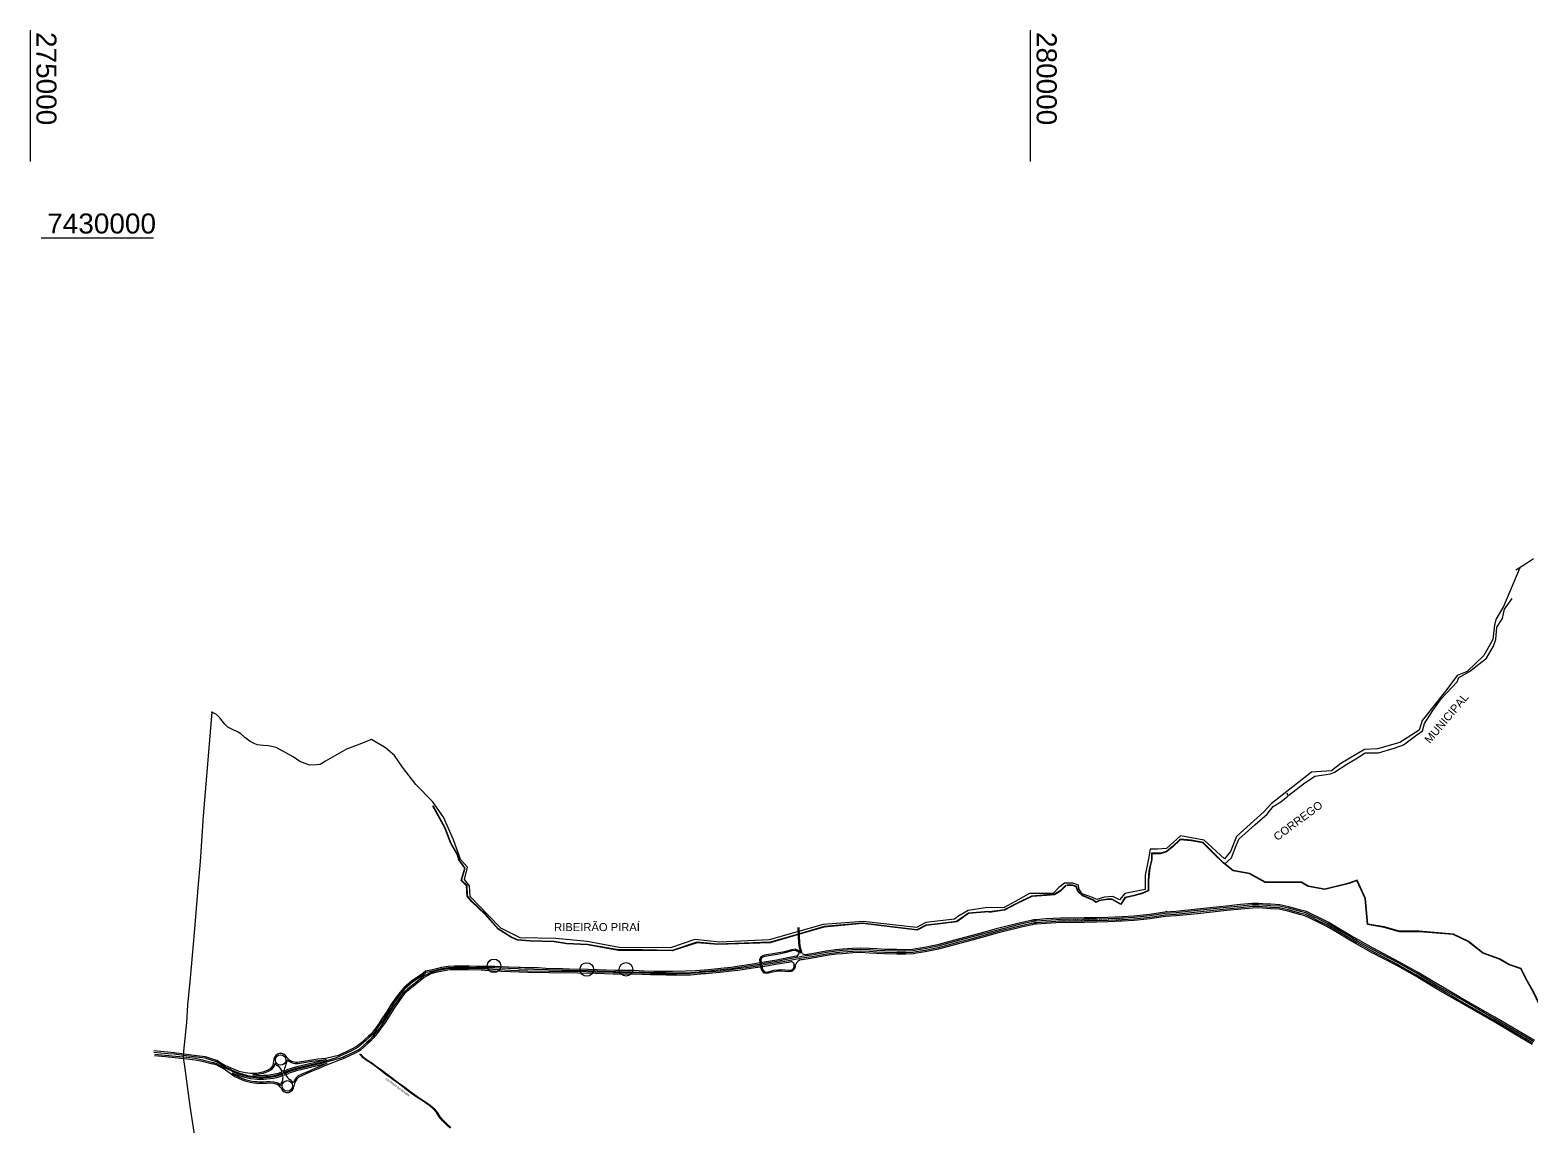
# Model space of a CAD drawing. Header units: millimetres. Extents: x 583 to 26013, y 350 to 21391.
# Drawn here: x 583 to 8091, y 15904 to 21391 of the extents above; entities that cross this region are included whole.
import ezdxf

# ---------------------------------------------------------------- set-up
doc = ezdxf.new("R2010")
doc.units = ezdxf.units.MM
for name, color, linetype in [('divisa municipio', 40, 'Continuous'), ('don gabriel', 150, 'Continuous'), ('LINE', 7, 'Continuous'), ('RIOS', 140, 'Continuous')]:
    doc.layers.add(name, color=color, linetype=linetype)
doc.styles.add('EU', font='arial.ttf', dxfattribs={"height": 10})

msp = doc.modelspace()

# ---------------------------------------------------------------- linework, layer by layer
at = {"lineweight": 25}
for p, q in [((583.4585, 21390.71477), (583.4585, 20732.94801)), ((5583.4585, 21390.71477), (5583.4585, 20732.94801)), ((1199.96757, 20349.85691), (638.46181, 20349.85691))]:
    msp.add_line(p, q, dxfattribs=at)
at = {"color": 0, "linetype": 'Continuous'}
for points in [[(1802.95146, 16242.8637), (1797.54836, 16212.51246), (1791.05384, 16203.68357), (1784.47867, 16194.74505), (1771.53573, 16188.41445), (1746.74324, 16179.0351), (1729.7814, 16175.32617), (1716.97115, 16172.52503), (1685.32764, 16171.93334), (1658.68624, 16175.19993), (1629.39017, 16181.49568)], [(1806.6097, 16223.47359), (1804.15401, 16209.67907), (1796.69258, 16199.53572), (1789.09868, 16189.21231), (1774.31802, 16181.98285), (1748.74002, 16172.30633), (1731.27672, 16168.48774), (1717.79214, 16165.53916), (1696.38272, 16165.13883)], [(1920.29659, 16229.09002), (1950.28723, 16234.20085), (1991.41351, 16240.37334), (2022.55081, 16244.38112), (2061.14457, 16247.97022), (2084.07813, 16253.55852), (2110.27907, 16259.943), (2126.61325, 16263.75034), (2126.61325, 16263.75034)], [(1921.47253, 16222.1895), (1951.3948, 16227.28868), (1992.37991, 16233.43998), (2023.32195, 16237.42263), (2062.30346, 16241.04779), (2062.91372, 16241.11666), (2062.91372, 16241.11666)], [(2068.40818, 16222.00185), (2062.12085, 16219.50674), (2012.03597, 16198.32408), (1978.77752, 16184.1296), (1939.28021, 16166.57149), (1923.54758, 16159.28655)], [(2134.33292, 16240.81368), (2064.84047, 16213.05664), (2014.77321, 16191.88144), (1981.57329, 16177.71194), (1942.17277, 16160.19686), (1926.48888, 16152.93449)], [(1559.95136, 16190.80976), (1607.86921, 16156.61444), (1625.01407, 16148.14796), (1643.46659, 16140.3772), (1657.00709, 16134.675), (1670.11761, 16131.70672), (1683.60904, 16128.6522), (1702.61976, 16124.34809), (1716.56547, 16123.86042), (1730.66956, 16123.36722), (1748.5475, 16122.74205), (1767.48894, 16123.98992), (1781.20398, 16124.89346), (1800.42671, 16122.68162), (1819.12494, 16118.48725), (1823.76765, 16114.45284), (1830.02115, 16107.31905), (1835.33968, 16101.25184), (1838.12751, 16098.07159), (1839.26978, 16096.76852)], [(1593.77897, 16175.57312), (1610.47129, 16163.13647), (1627.9248, 16154.51757), (1646.18337, 16146.82849), (1659.15491, 16141.36589), (1671.66332, 16138.53393), (1685.15475, 16135.47941), (1703.52286, 16131.32078), (1716.8101, 16130.85615), (1730.91419, 16130.36295), (1748.43946, 16129.75011), (1767.02878, 16130.97478), (1781.37537, 16131.91993), (1801.59616, 16129.59324), (1822.38204, 16124.93057), (1828.71805, 16119.42472), (1835.285, 16111.93336), (1835.285, 16111.93336)], [(1847.51398, 16159.93845), (1844.80527, 16169.96683), (1840.67747, 16186.49801)], [(1847.46895, 16188.19382), (1847.46895, 16188.19382), (1851.58054, 16171.72756), (1854.27181, 16161.76377), (1854.27181, 16161.76377)], [(1854.38509, 16189.3904), (1854.38509, 16189.3904), (1858.35582, 16173.48829), (1860.72268, 16164.72551), (1860.72268, 16164.72551)]]:
    msp.add_lwpolyline(points, dxfattribs=at)
at = {"linetype": 'Continuous'}
for centre in [(2902.4838, 16710.2567, 719.15571), (3366.51182, 16692.13373), (3562.89738, 16692.2635, 718.44748)]:
    msp.add_circle(centre, 33.87734, dxfattribs=at)
at = {"color": 0, "linetype": 'Continuous'}
for centre in [(1835.94075, 16239.04749), (1869.45427, 16109.66358)]:
    msp.add_circle(centre, 26.20928, dxfattribs=at)
for centre, radius, start, end in [((1835.94075, 16239.04749), 33.20928, 23.033190324, 173.401337795), ((1835.94075, 16239.04749), 33.20928, 207.96694716, 237.383950203), ((1987.1356, 16167.44313), 134.55251, 156.780983826, 170.612365427), ((1835.94075, 16239.04749), 33.20928, 326.026949853, 1.055035325), ((1915.12023, 16291.47571), 62.60007, 219.046075616, 274.743162084), ((1914.56435, 16288.54024), 66.72593, 227.102097471, 275.50747857), ((1808.5862, 16179.65387), 32.81298, 12.039158342, 73.253755712), ((1797.16484, 16151.83604), 50.99691, 337.006967913, 9.14192713), ((1925.3443, 16200.63006), 73.92625, 209.057079489, 235.239071118), ((1965.27541, 16103.23926), 69.87497, 126.668092713, 161.819451824), ((1966.26619, 16102.93863), 63.88912, 128.506184128, 174.659179816), ((1869.05008, 16108.96101), 33.89565, 137.373577522, 174.969197021), ((1869.45427, 16109.66358), 33.20928, 201.196769305, 358.657335026), ((1868.16619, 16108.30285), 34.98634, 28.58244949, 64.560244473)]:
    msp.add_arc(centre, radius, start, end, dxfattribs=at)
at = {"linetype": 'Continuous'}
msp.add_point((6263.63962, 16981.4573, 727.15156), dxfattribs=at)
at = {"color": 0, "linetype": 'Continuous'}
msp.add_point((2233.81951, 16266.32366), dxfattribs=at)
at = {"layer": 'divisa municipio', "color": 0, "linetype": 'Continuous'}
for p, q in [((8048.51551, 18711.96941), (8011.03451, 18689.78641)), ((8098.49051, 18745.24341), (8048.51551, 18711.96941)), ((1492.83351, 17978.82141), (1449.19451, 17460.41241)), ((1515.08551, 17967.70441), (1492.83351, 17978.82141)), ((1532.39251, 17950.41041), (1515.08551, 17967.70441)), ((1543.51851, 17935.58641), (1532.39251, 17950.41041)), ((1557.11651, 17919.52841), (1543.51851, 17935.58641)), ((1571.95151, 17904.70441), (1557.11651, 17919.52841)), ((1595.43951, 17892.35141), (1571.95151, 17904.70441)), ((1620.16351, 17879.99941), (1595.43951, 17892.35141)), ((1637.47051, 17870.11641), (1620.16351, 17879.99941)), ((1657.24951, 17851.58741), (1637.47051, 17870.11641)), ((1683.21051, 17831.82341), (1657.24951, 17851.58741)), ((1702.98951, 17821.94141), (1683.21051, 17831.82341)), ((1719.06051, 17815.76441), (1702.98951, 17821.94141)), ((1748.72951, 17812.05841), (1719.06051, 17815.76441)), ((1774.69051, 17810.82341), (1748.72951, 17812.05841)), ((1813.94451, 17801.53041), (1774.69051, 17810.82341)), ((1899.13651, 17756.19441), (1813.94451, 17801.53041)), ((2218.33851, 17814.24141), (2165.50051, 17793.13241)), ((2289.66951, 17841.94541), (2218.33851, 17814.24141)), ((2361.00051, 17799.72941), (2289.66951, 17841.94541)), ((2405.91351, 17761.47041), (2361.00051, 17799.72941)), ((1931.48751, 17732.11441), (1899.13651, 17756.19441)), ((1980.96351, 17713.10241), (1931.48751, 17732.11441)), ((2059.82451, 17733.76641), (2033.40551, 17716.61541)), ((2165.50051, 17793.13241), (2059.82451, 17733.76641)), ((2445.54151, 17703.42241), (2405.91351, 17761.47041)), ((2014.91151, 17715.29641), (1980.96351, 17713.10241)), ((2033.40551, 17716.61541), (2014.91151, 17715.29641)), ((2511.58951, 17617.15141), (2445.54151, 17703.42241)), ((1449.19451, 17460.41241), (1433.08851, 17232.78941)), ((1433.08851, 17232.78941), (1421.58451, 17098.28441)), ((1421.58451, 17098.28441), (1403.94651, 16875.06141)), ((1403.94651, 16875.06141), (1383.07551, 16649.31141)), ((1383.07551, 16649.31141), (1371.36751, 16513.59641)), ((1371.36751, 16513.59641), (1365.76851, 16427.12141)), ((1365.76851, 16427.12141), (1350.49651, 16283.77641)), ((1350.49651, 16283.77641), (1348.46051, 16249.69541)), ((1348.46051, 16249.69541), (1355.58751, 16209.00141)), ((1355.58751, 16209.00141), (1382.05751, 16008.68441)), ((1382.05751, 16008.68441), (1419.72651, 15760.55241))]:
    msp.add_line(p, q, dxfattribs=at)
at = {"layer": 'divisa municipio', "color": 0, "linetype": 'Continuous', "flags": 128}
msp.add_lwpolyline([(8029.77501, 18700.87791), (7948.95894, 18508.24855), (7913.06942, 18445.02837), (7904.56919, 18415.77716), (7895.05266, 18342.73085), (7850.66334, 18262.52619), (7767.55094, 18182.32152), (7716.55, 18162.50625), (7666.40059, 18092.22676), (7542.67652, 17936.53539), (7527.5651, 17888.41271), (7431.23032, 17827.07972), (7319.78412, 17795.94132), (7254.00994, 17792.69353), (7135.95255, 17722.86819), (7089.67376, 17685.12484), (6988.61682, 17679.46328), (6787.18409, 17519.62571), (6753.18361, 17482.82596), (6614.34811, 17357.32919), (6584.01499, 17281.36481), (6554.73666, 17244.56506), (6452.73477, 17338.92343), (6333.73286, 17359.68229), (6264.78737, 17297.40591), (6219.45353, 17293.63153), (6182.61949, 17293.63153), (6175.06378, 17244.56506), (6157.93012, 17164.06223), (6157.93012, 17092.3497), (6055.92867, 17071.59084), (6029.48346, 17040.45265), (5995.48298, 17056.49354), (5954.49332, 17053.51708), (5916.71519, 17041.25056), (5894.99258, 17052.57349), (5842.1026, 17069.55797), (5826.04709, 17095.9784), (5824.15805, 17113.90648), (5795.82424, 17124.28601), (5754.26805, 17124.28601), (5725.93424, 17102.58356), (5697.60043, 17072.38876), (5579.54303, 17072.38876), (5508.29463, 17032.63607), (5452.57153, 17002.44126), (5357.18127, 17000.55407), (5272.17984, 16986.40037), (5221.1789, 16956.20577), (5204.17887, 16943.93905), (5060.62079, 16926.95457), (5015.277, 16901.64858), (4747.4854, 16932.09677), (4548.27211, 16916.20836), (4278.58109, 16840.73838), (4029.4489, 16829.29929), (3906.46435, 16842.01006), (3785.60022, 16800.70012), (3528.61391, 16801.74048), (3368.52201, 16831.39901), (3211.61093, 16846.22806), (3033.49534, 16850.46505), (2936.79815, 16898.45588), (2874.78647, 16961.8855), (2783.98301, 17057.02982), (2779.55363, 17110.87121), (2754.45385, 17142.58592), (2770.6218, 17204.32932), (2734.44814, 17242.682), (2722.63648, 17279.55975), (2699.75095, 17340.03911), (2650.04179, 17453.28793), (2595.41198, 17531.46861), (2511.58951, 17617.15141)], dxfattribs=at)
at = {"layer": 'divisa municipio', "color": 0, "linetype": 'Continuous'}
msp.add_point((1492.83351, 17978.82141), dxfattribs=at)
at = {"layer": 'don gabriel', "color": 0, "linetype": 'Continuous'}
for points in [[(8099.88491, 16330.15941), (7901.36775, 16447.56098), (7723.30191, 16549.69401), (7621.3285, 16608.95137), (7514.77752, 16673.09893), (7422.97569, 16724.59655), (7290.2053, 16793.49813), (7219.78142, 16833.99523), (7180.49086, 16856.58918), (7124.44785, 16889.96131), (7073.03456, 16920.57657), (7033.22451, 16939.99371), (6987.15326, 16962.46473), (6961.28605, 16975.08132), (6933.52839, 16982.42217), (6904.62971, 16990.06477), (6874.45259, 16998.04546), (6829.02051, 17008.08337), (6784.98202, 17011.04525), (6766.68415, 17012.27591), (6723.91617, 17015.15234), (6694.09488, 17014.71417), (6635.50878, 17009.31795), (6563.97151, 17002.46271), (6417.94359, 16986.15886), (6311.86685, 16975.29749), (6256.41298, 16971.37634), (6180.88113, 16959.8191), (6101.94963, 16952.428), (6043.93024, 16948.19692), (5971.82867, 16945.13228), (5914.43991, 16943.61712), (5852.91318, 16942.9753), (5735.23546, 16942.09328), (5662.21216, 16937.702), (5613.475, 16934.07667), (5602.28007, 16933.24393), (5600.23071, 16932.77991), (5588.76665, 16930.18419), (5559.73102, 16923.60988), (5543.21376, 16919.87), (5523.32959, 16915.36778), (5414.37256, 16887.69939), (5337.7475, 16867.01508), (5270.2742, 16848.81102), (5224.85539, 16836.53594), (5169.88518, 16821.62165), (5121.82869, 16808.58316), (5087.63475, 16801.61042), (5055.94533, 16795.82535), (5033.52348, 16791.73212), (5012.22587, 16787.84413), (4997.53232, 16785.16174), (4960.66401, 16783.38386), (4916.38675, 16784.11367), (4855.6555, 16785.11469), (4816.34624, 16787.40554), (4780.2627, 16789.5084), (4734.20662, 16792.19244), (4695.20176, 16790.07232), (4645.14596, 16786.21152), (4612.46068, 16783.69051), (4564.77764, 16776.49103), (4491.95373, 16763.70505), (4440.91603, 16756.06802), (4427.40289, 16753.91763), (4415.01593, 16751.45801)], [(8095.66594, 16323.01166), (7897.19027, 16440.38869), (7719.15199, 16542.50591), (7617.10267, 16601.80739), (7510.60569, 16665.92243), (7419.03271, 16717.29168), (7286.22308, 16786.21362), (7215.64386, 16826.80005), (7176.29856, 16849.42548), (7120.20129, 16882.82992), (7069.08516, 16913.26823), (7029.58596, 16932.53376), (6983.51471, 16955.00477), (6958.3781, 16967.26502), (6931.40632, 16974.39803), (6902.50763, 16982.04063), (6872.4954, 16989.97772), (6827.84005, 16999.84402), (6784.42505, 17002.76396), (6766.12718, 17003.99462), (6723.69828, 17006.84824), (6694.53715, 17006.41977), (6636.28529, 17001.05434), (6564.82792, 16994.20675), (6418.8268, 16977.9059), (6312.58246, 16967.02737), (6257.33491, 16963.12081), (6181.8966, 16951.57788), (6102.63846, 16944.15619), (6044.40842, 16939.90975), (5972.11446, 16936.83693), (5914.59274, 16935.31826), (5852.98757, 16934.67562), (5735.51587, 16933.79514), (5662.76915, 16929.4205), (5614.0907, 16925.79954), (5603.51114, 16925.01258), (5602.06362, 16924.68482), (5590.59956, 16922.0891), (5561.56393, 16915.51479), (5545.04667, 16911.77491), (5525.2678, 16907.29653), (5416.47565, 16879.67001), (5339.91059, 16859.00191), (5272.4362, 16840.79755), (5227.02089, 16828.52342), (5172.05853, 16813.61124), (5123.74651, 16800.50342), (5089.20939, 16793.46071), (5057.43591, 16787.66029), (5035.01406, 16783.56706), (5013.71644, 16779.67907), (4998.48165, 16776.89788), (4960.79564, 16775.08057), (4916.24996, 16775.8148), (4855.34553, 16776.81867), (4815.86336, 16779.1196), (4779.77981, 16781.22246), (4734.19037, 16783.8793), (4695.74622, 16781.78966), (4645.78424, 16777.9361), (4613.40064, 16775.43836), (4566.11506, 16768.29889), (4493.28575, 16755.51196), (4442.1824, 16747.86511), (4428.86389, 16745.74569), (4416.63246, 16743.31695)], [(8092.10777, 16316.98344), (7893.6671, 16434.33977), (7715.65206, 16536.44366), (7613.53872, 16595.78234), (7507.08729, 16659.86996), (7415.7073, 16711.13095), (7282.86458, 16780.07006), (7212.15434, 16820.73183), (7172.76288, 16843.38381), (7116.61986, 16876.81549), (7065.75434, 16907.10457), (7026.5173, 16926.24223), (6980.44605, 16948.71324), (6955.92562, 16960.67295), (6929.61661, 16967.63068), (6900.71793, 16975.27328), (6870.84476, 16983.1736), (6826.84448, 16992.89516), (6783.95531, 16995.77974), (6765.65745, 16997.01039), (6723.51453, 16999.84478), (6694.91014, 16999.42449), (6636.94017, 16994.08503), (6565.55018, 16987.2439), (6419.57168, 16970.94557), (6313.18598, 16960.05257), (6258.11244, 16956.15831), (6182.75302, 16944.62745), (6103.21939, 16937.17997), (6044.81171, 16932.92057), (5972.35548, 16929.84085), (5914.72163, 16928.31923), (5853.05031, 16927.6759), (5735.75236, 16926.79672), (5663.23889, 16922.43611), (5614.60996, 16918.81883), (5604.5494, 16918.07047), (5603.60944, 16917.85764), (5592.14538, 16915.26192), (5563.10976, 16908.68761), (5546.59249, 16904.94773), (5526.90244, 16900.48946), (5418.24934, 16872.89825), (5341.73488, 16852.2438), (5274.25958, 16834.0392), (5228.84722, 16821.76586), (5173.89148, 16806.85548), (5125.36394, 16793.68919), (5090.53741, 16786.58746), (5058.69302, 16780.7741), (5036.27117, 16776.68087), (5014.97355, 16772.79288), (4999.28229, 16769.92835), (4960.90666, 16768.07779), (4916.1346, 16768.81575), (4855.08411, 16769.82203), (4815.4561, 16772.13145), (4779.37256, 16774.23432), (4734.17666, 16776.86823), (4696.20539, 16774.80428), (4646.32255, 16770.95683), (4614.19337, 16768.47871), (4567.243, 16761.38986), (4494.40914, 16748.60213), (4443.25043, 16740.94699), (4438.28676, 16740.22345)], [(8103.44308, 16336.18763), (7904.89092, 16453.6099), (7726.80183, 16555.75626), (7624.89246, 16614.97641), (7518.29592, 16679.15139), (7426.3011, 16730.75728), (7293.56379, 16799.64169), (7223.27094, 16840.06344), (7184.02654, 16862.63085), (7128.02928, 16895.97574), (7076.36538, 16926.74023), (7036.29317, 16946.28524), (6990.22192, 16968.75625), (6963.73853, 16981.67339), (6935.3181, 16989.18951), (6906.41941, 16996.83211), (6876.10323, 17004.84959), (6830.01608, 17015.03223), (6785.45176, 17018.02948), (6767.15389, 17019.26013), (6724.09992, 17022.15579), (6693.72189, 17021.70944), (6634.85389, 17016.28726), (6563.24924, 17009.42556), (6417.19871, 16993.11919), (6311.26332, 16982.27229), (6255.63545, 16978.33884), (6180.02471, 16966.76953), (6101.3687, 16959.40422), (6043.52695, 16955.1861), (5971.58765, 16952.12835), (5914.31102, 16950.61616), (5852.85044, 16949.97503), (5734.99897, 16949.0917), (5661.74241, 16944.6864), (5612.95574, 16941.05739), (5601.24182, 16940.18604), (5598.68488, 16939.60709), (5587.22082, 16937.01137), (5558.1852, 16930.43706), (5541.66793, 16926.69718), (5521.69496, 16922.17485), (5412.59887, 16894.47115), (5335.9232, 16873.77319), (5268.45082, 16855.56937), (5223.02907, 16843.2935), (5168.05223, 16828.37741), (5120.21125, 16815.39739), (5086.30673, 16808.48367), (5054.68822, 16802.71154), (5032.26637, 16798.61832), (5010.96875, 16794.73032), (4996.73168, 16792.13127), (4960.55299, 16790.38664), (4916.50212, 16791.11272), (4855.91692, 16792.11133), (4816.75349, 16794.39368), (4780.66995, 16796.49654), (4734.22033, 16799.20352), (4694.74259, 16797.05769), (4644.60765, 16793.19079), (4611.66794, 16790.65016), (4563.6497, 16783.40007), (4490.83035, 16770.61489), (4467.5644, 16767.13349)], [(4413.55304, 16758.2883), (4371.22669, 16749.58626), (4315.86827, 16739.34826), (4252.34779, 16728.06944), (4237.78325, 16725.50662)], [(4414.96271, 16751.43171), (4372.56815, 16742.71565), (4317.11668, 16732.46044), (4253.56624, 16721.1763), (4238.95725, 16718.60566)], [(4416.63418, 16743.30176), (4374.22767, 16734.58323), (4318.92779, 16725.50146), (4254.71982, 16714.49458), (4240.07685, 16712.02446)], [(4413.82971, 16758.35913), (4413.65259, 16758.32396)], [(3762.84487, 16671.48102), (3722.73435, 16671.38337), (3685.11672, 16672.32928), (3641.97779, 16673.41402), (3563.63087, 16675.0634), (3498.14764, 16676.14205), (3409.6851, 16678.48995), (3322.01551, 16681.22361), (3180.71621, 16682.31164), (3071.77034, 16683.27268), (2984.75373, 16686.57987), (2895.32974, 16691.22354), (2839.21975, 16694.91171), (2775.96457, 16697.0646), (2712.90859, 16696.86708), (2682.47453, 16696.77174), (2670.4253, 16695.58825), (2618.06641, 16685.84153), (2585.12941, 16675.91585), (2550.08396, 16658.0884), (2512.09755, 16627.59132), (2470.00925, 16593.80105), (2449.56834, 16575.74689), (2428.52149, 16546.14306), (2397.66842, 16502.74609), (2352.09358, 16431.22143), (2330.16811, 16398.83729), (2312.72154, 16376.27317), (2297.39836, 16356.45528), (2281.0075, 16339.21094), (2267.67036, 16327.00095), (2251.00427, 16311.74335), (2228.88354, 16292.27501), (2205.46358, 16279.78223), (2155.68569, 16256.17048), (2146.23994, 16251.35494)], [(3762.90622, 16664.48128), (3722.63648, 16664.38362), (3684.94076, 16665.33149), (3641.81614, 16666.41588), (3563.49956, 16668.06461), (3497.99713, 16669.14358), (3409.48315, 16671.49284), (3321.87946, 16674.22445), (3180.65838, 16675.31188), (3071.6065, 16676.27385), (2984.43928, 16679.58677), (2894.91865, 16684.23546), (2838.87105, 16687.91953), (2775.85644, 16690.06423), (2712.93052, 16689.86711), (2682.82842, 16689.77282), (2671.40979, 16688.65126), (2619.72169, 16679.02941), (2587.74685, 16669.39368), (2553.90235, 16652.17715), (2516.47987, 16622.13281), (2474.51988, 16588.44556), (2454.80642, 16571.03391), (2434.22661, 16542.08701), (2403.47642, 16498.83475), (2357.94465, 16427.37766), (2335.84082, 16394.7301), (2318.25927, 16371.9914), (2302.71786, 16351.89127), (2285.91366, 16334.21206), (2272.39712, 16321.83784), (2255.68044, 16306.53392), (2232.89676, 16286.48213), (2208.61261, 16273.52837), (2158.77599, 16249.88876), (2149.41928, 16245.11861)], [(4231.87394, 16724.46681), (4204.62822, 16719.67258), (4162.43252, 16713.18088), (4118.35374, 16706.45325), (4089.00156, 16702.65996), (4036.56471, 16696.73964), (3990.17557, 16691.88252), (3954.44291, 16689.19926), (3912.02474, 16686.01396), (3860.609, 16683.62184), (3794.74262, 16681.78638), (3751.60508, 16681.68679), (3700.88078, 16682.25177), (3652.46842, 16683.63336), (3600.3743, 16686.15477), (3509.74653, 16687.681), (3463.31948, 16688.7847), (3373.63969, 16691.36179), (3279.76555, 16693.81929), (3244.3159, 16694.76642), (3162.38757, 16697.53915), (3122.7422, 16699.65784), (3056.25067, 16700.65817), (3025.10063, 16701.49389), (3035.20318, 16701.22285), (2974.80997, 16703.10332), (2906.83934, 16706.87172), (2852.48595, 16706.72149), (2813.91837, 16707.57868), (2779.38768, 16708.34806), (2757.75768, 16708.83064), (2738.35495, 16709.26352), (2703.73724, 16708.06111), (2674.58496, 16707.04853), (2640.34514, 16701.33176), (2615.89963, 16695.72621), (2586.79573, 16689.05245), (2560.48009, 16683.01807), (2546.95855, 16672.59761), (2525.97865, 16657.58837), (2491.8813, 16635.29316), (2466.00284, 16612.323), (2452.19287, 16600.06503), (2432.87795, 16577.87439), (2411.10585, 16548.88169), (2399.74062, 16533.74724)], [(3024.10531, 16694.56501), (2974.50725, 16696.10936), (2906.65511, 16699.87119), (2852.41784, 16699.72128), (2813.76283, 16700.5804), (2779.23175, 16701.34979), (2757.60154, 16701.83238), (2738.39841, 16702.26081), (2703.98023, 16701.06533), (2675.28583, 16700.06865), (2641.70503, 16694.46192), (2617.46418, 16688.9033), (2588.36028, 16682.22954), (2563.53881, 16676.53778), (2551.1328, 16666.97701), (2529.93226, 16651.80992), (2496.14306, 16629.71621), (2470.64966, 16607.08783), (2457.17689, 16595.12916), (2438.32377, 16573.46907), (2416.70329, 16544.67828), (2405.33806, 16529.54384)], [(3590.72081, 16679.31635), (3509.60441, 16680.6824), (3463.13576, 16681.78709), (3373.44756, 16684.36442), (3279.58236, 16686.82168), (3244.10404, 16687.76958), (3101.19309, 16692.43397), (3026.3647, 16694.19085)], [(3762.35454, 16674.71159), (3751.57418, 16674.6867), (3700.74194, 16675.25288), (3652.19935, 16676.63818), (3590.72081, 16679.31635)], [(3762.35454, 16674.71159), (3813.5253, 16675.46339), (3886.10172, 16677.53729), (3933.40642, 16680.59986)], [(3762.84487, 16671.48102), (3817.2406, 16671.95778), (3883.95493, 16672.9112), (3934.3493, 16676.55325)], [(3762.90622, 16664.48128), (3817.32129, 16664.95821), (3884.25749, 16665.9148), (3934.85388, 16669.57146)], [(4233.04794, 16717.56584), (4205.76711, 16712.76543), (4163.49281, 16706.26164), (4119.33054, 16699.52127), (4089.84287, 16695.71047), (4037.32187, 16689.78065), (3990.80227, 16684.90987), (3954.96708, 16682.21891), (3930.19537, 16680.35873)], [(4234.16043, 16711.02642), (4207.41153, 16706.51415), (4164.14364, 16699.87061), (4121.22988, 16694.40195), (4088.13247, 16690.33002), (4033.16363, 16683.53671), (3992.1626, 16679.89852), (3959.67746, 16677.84005), (3934.49915, 16676.56247)], [(4235.47461, 16704.14921), (4208.52496, 16699.60307), (4165.11742, 16692.93809), (4122.0997, 16687.45619), (4088.98723, 16683.3824), (4033.90248, 16676.57477), (3992.69338, 16672.91811), (3960.07618, 16670.85127), (3934.85388, 16669.57146)], [(4384.93325, 16729.63783), (4375.50022, 16727.69845), (4320.08636, 16718.59796), (4255.89337, 16707.59365), (4241.40092, 16705.14892)], [(2399.74062, 16533.74724), (2396.65921, 16529.49258), (2387.75269, 16515.37503), (2382.01589, 16506.28177), (2371.89809, 16490.24424), (2362.96596, 16476.08612), (2353.97902, 16461.84112), (2346.03143, 16449.69835), (2339.10321, 16439.65693), (2328.38529, 16424.12289), (2312.96146, 16401.76834), (2300.98445, 16384.40944), (2293.34015, 16373.33015), (2275.92908, 16358.14568), (2255.0401, 16339.92807), (2236.24519, 16323.53674), (2219.29795, 16308.75678), (2186.6419, 16291.81685), (2163.01458, 16280.46785), (2163.01458, 16280.46785)], [(2405.40993, 16529.64129), (2402.45995, 16525.56808), (2393.67297, 16511.64002), (2387.93617, 16502.54676), (2377.81837, 16486.50924), (2368.88624, 16472.35111), (2359.86808, 16458.05661), (2351.84163, 16445.79337), (2344.86487, 16435.68159), (2334.14695, 16420.14756), (2318.72312, 16397.79301), (2306.74611, 16380.4341), (2298.603, 16368.63188), (2280.52998, 16352.87011), (2259.641, 16334.6525), (2240.8461, 16318.26117), (2223.2663, 16302.92954), (2189.7697, 16285.55359), (2166.04541, 16274.15801)], [(1587.43889, 16192.08599), (1558.75458, 16204.16128), (1532.32179, 16219.78837), (1514.99536, 16230.03179), (1483.53229, 16240.28624), (1458.47281, 16248.45364), (1430.2164, 16251.59981), (1364.32428, 16260.21485), (1303.85658, 16267.61548), (1271.80886, 16270.81532), (1201.87237, 16277.45012)], [(1629.39017, 16181.49568), (1561.90821, 16210.42867), (1535.8842, 16225.81409), (1517.89573, 16236.4489), (1485.70143, 16246.94168), (1459.96014, 16255.33129), (1431.05753, 16258.54941), (1365.20323, 16267.15951), (1304.6296, 16274.5731), (1272.48716, 16277.7824), (1202.53348, 16284.41883)], [(1206.07182, 16262.00149), (1293.39815, 16252.71359), (1366.58851, 16245.78033), (1408.78554, 16240.81419), (1443.97197, 16233.69872), (1495.38063, 16220.42946)], [(1206.81215, 16268.96223), (1294.09841, 16259.67859), (1367.32777, 16252.74164), (1409.89024, 16247.73249), (1445.54154, 16240.52301), (1497.13009, 16227.20732)], [(1559.95136, 16190.80976), (1551.27675, 16194.51327), (1514.43624, 16214.3853), (1495.01711, 16220.53384)], [(1584.63344, 16187.88333), (1554.31894, 16200.82572), (1517.17851, 16220.85953), (1497.13009, 16227.20732)], [(2062.91372, 16241.11666), (2036.47474, 16232.66273), (1910.14363, 16203.00769), (1867.40262, 16189.22996)], [(2165.93601, 16274.10662), (2112.9087, 16249.75354), (2038.34346, 16225.91112), (1912.02041, 16196.25797), (1869.55027, 16182.56756)], [(2146.23994, 16251.35494), (2039.67827, 16221.08854), (2039.67827, 16221.08854), (1913.36096, 16191.43674), (1871.0843, 16177.8087)], [(2068.40818, 16222.00185), (2041.54699, 16214.33693), (2041.54699, 16214.33693), (1915.23773, 16184.68702), (1873.23195, 16171.1463)], [(2163.01458, 16280.46785), (2126.61325, 16263.75034)], [(2149.41928, 16245.11861), (2134.33292, 16240.81368)]]:
    msp.add_lwpolyline(points, dxfattribs=at)
for radius, start, end in [(341.51188, 242.605343837, 242.649405474), (334.51188, 242.605343837, 288.622413859), (329.51188, 242.605343837, 288.685212811), (341.51188, 244.918539375, 288.550438068), (322.51188, 262.487622504, 288.786702367), (322.51188, 291.287847556, 293.549072279), (329.51188, 291.132644805, 293.549072279), (334.51188, 291.0286616, 293.549072279), (341.51188, 290.907032939, 293.549072279)]:
    msp.add_arc((1738.54804, 16484.88248), radius, start, end, dxfattribs=at)
at = {"layer": 'LINE', "lineweight": 25, "flags": 128}
for points in [[(4436.28082, 16775.75979), (4428.20569, 16808.3231), (4425.10677, 16852.60707), (4423.878, 16901.135)], [(4442.36398, 16772.00262), (4433.16319, 16809.1052), (4430.10234, 16852.84499), (4428.8764, 16901.26156)], [(4424.69129, 16786.89312), (4429.01704, 16783.1524), (4431.70015, 16779.59291)]]:
    msp.add_lwpolyline(points, dxfattribs=at)
at = {"layer": 'LINE'}
for points in [[(4424.69129, 16786.89312), (4408.7038, 16793.4662), (4390.61779, 16790.37612), (4372.88634, 16785.44525), (4355.0973, 16780.23662), (4335.7742, 16776.41864), (4316.61163, 16773.29076), (4296.39044, 16769.86937), (4274.77807, 16766.07842), (4255.2985, 16762.7352), (4237.88282, 16757.46733), (4229.52163, 16742.13751), (4231.83521, 16724.69446), (4234.91232, 16706.60667), (4239.05945, 16688.48178), (4251.20818, 16675.20207), (4268.44162, 16672.7948), (4286.03605, 16677.72995), (4304.16793, 16682.04089), (4321.66476, 16684.58635), (4339.41193, 16685.06837), (4357.21109, 16684.05484), (4374.79548, 16681.65953), (4393.11455, 16683.55175), (4406.21335, 16696.12651)], [(4427.45056, 16775.35571), (4421.23948, 16781.82498), (4408.01587, 16787.26172), (4391.9302, 16784.51341), (4374.53318, 16779.67554), (4356.5247, 16774.40266), (4336.8393, 16770.51309), (4317.59541, 16767.37194), (4297.40924, 16763.95647), (4275.80384, 16760.16674), (4256.67981, 16756.88455), (4241.97311, 16752.43608), (4235.72713, 16740.98439), (4237.76867, 16725.59235), (4240.79894, 16707.77987), (4244.55515, 16691.3635), (4254.17729, 16680.84559), (4268.02916, 16678.91067), (4284.53131, 16683.53945), (4303.03988, 16687.93994), (4321.14964, 16690.57457), (4339.50119, 16691.073), (4357.78745, 16690.03174), (4374.89354, 16687.70158), (4390.44692, 16689.30813), (4400.68919, 16699.14063)]]:
    msp.add_lwpolyline(points, dxfattribs=at)
at = {"layer": 'LINE', "color": 0}
msp.add_lwpolyline([(2683.89674, 15897.72406), (2665.22794, 15915.65411), (2645.191, 15935.19831), (2628.75243, 15954.95834), (2614.81383, 15977.31164), (2600.84881, 15993.2699), (2581.30411, 16010.61318), (2560.41196, 16025.56994), (2534.89461, 16041.84535), (2514.27088, 16054.98649), (2490.47657, 16071.94682), (2471.0187, 16087.48631), (2447.53969, 16105.43205), (2423.70924, 16122.52777), (2403.69896, 16136.8843), (2383.81553, 16151.09174), (2360.74459, 16168.07456), (2337.13792, 16186.23263), (2313.50634, 16204.21578), (2290.3281, 16221.12519), (2268.05808, 16235.39208), (2249.4109, 16249.55998), (2238.20619, 16261.32595), (2233.81951, 16266.32366), (2236.82573, 16268.96234), (2241.15885, 16264.02565), (2252.0863, 16252.55084), (2270.35056, 16238.67387), (2292.58777, 16224.428), (2315.89648, 16207.42341), (2339.56847, 16189.4095), (2363.14988, 16171.27087), (2386.16403, 16154.32984), (2406.0276, 16140.1366), (2426.04101, 16125.77782), (2449.92058, 16108.64687), (2473.48158, 16090.63846), (2492.88731, 16075.14061), (2516.50799, 16058.30404), (2537.04408, 16045.21874), (2562.65328, 16028.88475), (2583.80259, 16013.74389), (2603.69264, 15996.09415), (2618.03693, 15979.7025), (2632.00212, 15957.30655), (2648.13296, 15937.91643), (2668.00986, 15918.52833), (2686.40489, 15900.86122)], dxfattribs=at)
at = {"layer": 'LINE', "lineweight": 25}
for centre, radius, start, end in [((4409.14904, 16776.06624), 18.3153, 283.913359212, 357.776698055), ((4463.29785, 16812.69935), 45.76517, 226.335738885, 233.818826657), ((4463.29785, 16812.69935), 45.76517, 242.779290289, 281.671363393), ((4387.89582, 16714.38633), 15.53657, 353.742115531, 102.242883735), ((4378.17662, 16710.68879), 25.24286, 332.452346072, 4.553422776), ((4364.66495, 16713.89255), 45.18741, 336.848506182, 1.018320357), ((4443.56877, 16705.73073), 34.8948, 95.514219707, 165.11308147)]:
    msp.add_arc(centre, radius, start, end, dxfattribs=at)
at = {"layer": 'RIOS', "lineweight": 25}
for p, q in [((5589.95292, 17058.21651), (5517.47667, 17024.15588)), ((5590.80358, 17056.40643), (5518.32733, 17022.3458)), ((5665.91559, 17064.69661), (5590.63686, 17058.39947)), ((5666.08231, 17062.70357), (5590.80358, 17056.40643)), ((5704.29994, 17066.84199), (5665.97074, 17064.70045)), ((5704.41151, 17064.8451), (5666.08231, 17062.70357)), ((5733.16588, 17085.69952), (5703.33032, 17066.52767)), ((5734.24707, 17084.01695), (5704.41151, 17064.8451)), ((5760.55734, 17113.09425), (5732.83442, 17085.43274)), ((5761.96999, 17111.67847), (5734.24707, 17084.01695)), ((5454.11325, 16990.24074), (5377.41173, 16979.60954)), ((5454.38783, 16988.25968), (5377.68631, 16977.62848)), ((5517.38647, 17024.11068), (5453.44698, 16990.02455)), ((5518.32733, 17022.3458), (5454.38783, 16988.25968))]:
    msp.add_line(p, q, dxfattribs=at)
at = {"layer": 'RIOS', "lineweight": 25, "flags": 128}
for points in [[(6875.67033, 17563.67061), (6948.42684, 17621.28246), (7006.0828, 17658.31847), (7084.33042, 17670.66402), (7103.54895, 17678.89411), (7165.32324, 17718.67383), (7210.62455, 17746.108), (7257.29864, 17776.28547), (7324.56404, 17774.91393), (7402.81131, 17798.23285), (7449.4854, 17816.06519), (7515.37802, 17865.44655), (7543.87554, 17885.47971), (7553.48463, 17922.51572), (7596.04039, 17986.98612), (7637.22336, 18045.96952), (7716.84376, 18131.01555), (7725.08008, 18151.59118), (7778.61805, 18183.1404), (7863.72921, 18248.98255), (7899.42108, 18309.33769), (7910.54672, 18341.72383), (7916.03783, 18404.82248), (7943.49303, 18447.34549), (7954.4749, 18493.98355), (7992.91232, 18547.48015)], [(6554.93252, 17218.48106), (6588.91499, 17249.90956), (6604.95376, 17290.01238), (6626.3819, 17343.5253), (6706.70508, 17415.75117), (6768.27324, 17469.26409), (6797.72076, 17506.71548), (6835.23078, 17530.78228), (6872.69769, 17560.20291), (6867.35143, 17573.58751)], [(4424.74263, 16866.98801), (4283.51476, 16826.01279), (4022.06562, 16817.31917), (3917.46872, 16826.01279), (3793.85812, 16784.48227), (3642.8264, 16787.49062), (3524.9932, 16787.49062), (3369.99491, 16814.64225), (3264.27701, 16820.68444), (3203.87295, 16829.73498), (3083.06482, 16832.76882), (3019.64271, 16838.78552), (2986.40107, 16853.87826), (2922.97896, 16893.11426), (2856.49569, 16968.57793), (2790.05553, 17031.95722), (2768.92919, 17059.13434), (2765.91115, 17110.42924), (2738.7056, 17137.60636), (2756.81389, 17197.97729), (2726.63341, 17240.22165), (2720.59732, 17264.36493), (2687.35568, 17321.72751), (2657.17521, 17400.19953), (2596.72803, 17508.85702)], [(4424.69029, 16869.0553), (4283.19799, 16828.00336), (4022.11538, 16819.32193), (3917.22303, 16828.0401), (3793.55053, 16786.4888), (3642.84631, 16789.49062), (3525.16705, 16789.49062), (3370.22529, 16816.63234), (3264.48269, 16822.67595), (3204.0469, 16831.73124), (3083.18451, 16834.76645), (3020.16479, 16840.74497), (2987.34444, 16855.64643), (2924.2835, 16894.659), (2857.93898, 16969.96517), (2791.54344, 17033.3019), (2770.88927, 17059.87162), (2767.863, 17111.30638), (2740.96468, 17138.17659), (2759.01131, 17198.34199), (2728.48157, 17241.07523), (2722.46918, 17265.12367), (2689.16553, 17322.59327), (2658.99138, 17401.04883), (2598.47578, 17509.82931)], [(7352.13843, 16904.49135), (7271.51053, 16918.70668), (7259.84732, 17047.03941), (7217.30916, 17139.1817), (7176.44859, 17123.33074), (7055.18422, 17094.24249), (6973.06929, 17108.71826), (6938.80643, 17128.28681), (6845.70772, 17128.28681), (6758.49243, 17128.28681), (6680.69995, 17172.02222), (6598.04283, 17186.60115), (6549.76524, 17225.16892), (6501.12398, 17273.78478), (6447.08269, 17327.79784), (6387.09517, 17338.09102), (6332.53426, 17343.04851), (6293.88306, 17307.05577), (6264.02274, 17281.46471), (6234.44561, 17273.01899), (6189.56749, 17273.01899), (6189.56749, 17241.05524), (6180.94972, 17206.72827), (6176.60773, 17185.00741), (6172.27839, 17137.31453), (6172.27839, 17086.76351), (6143.37156, 17074.37656), (6100.36975, 17061.48514), (6056.41441, 17052.71758), (6035.3774, 17019.07388), (5992.95297, 17043.44117), (5968.80784, 17043.44117), (5927.86221, 17036.96924), (5911.7422, 17028.90928), (5897.59075, 17041.02588), (5846.18206, 17062.30241), (5823.3511, 17083.02432), (5814.65275, 17106.89725), (5794.28549, 17113.67847), (5765.98513, 17113.67847)], [(7351.79117, 16902.52173), (7269.65716, 16917.0026), (7257.88677, 17046.51457), (7216.28083, 17136.63757), (7177.04622, 17121.41736), (7055.24644, 17092.20068), (6972.37948, 17106.80902), (6938.27555, 17126.28681), (6845.70772, 17126.28681), (6757.96877, 17126.28681), (6680.01691, 17170.11182), (6597.19307, 17184.72016), (6548.43004, 17223.67573), (6499.71013, 17272.3702), (6446.11823, 17325.9341), (6386.83516, 17336.1064), (6333.24326, 17340.97585), (6295.21586, 17305.56401), (6264.99227, 17279.66162), (6234.72557, 17271.01899), (6191.56749, 17271.01899), (6191.56749, 17240.80803), (6182.90138, 17206.2885), (6178.58988, 17184.72016), (6174.27839, 17137.22394), (6174.27839, 17085.44465), (6144.0548, 17072.49345), (6100.8536, 17059.54225), (6057.65241, 17050.92512), (6036.05181, 17016.38009), (5992.41947, 17041.44117), (5968.96493, 17041.44117), (5928.47998, 17035.04205), (5911.44957, 17026.52689), (5896.53179, 17039.29963), (5845.09564, 17060.58752), (5821.6411, 17081.87542), (5813.10433, 17105.30485), (5793.96129, 17111.67847), (5765.98513, 17111.67847)], [(5375.36114, 16981.73733), (5274.68451, 16973.17791), (5214.97293, 16932.69072), (5134.48631, 16922.09764), (5061.65693, 16913.54099), (5017.12947, 16890.22981), (4745.39481, 16923.80675), (4553.2575, 16906.35723), (4429.65541, 16870.49586)], [(5375.53057, 16979.74452), (5275.3745, 16971.22936), (5215.70339, 16930.76962), (5134.73349, 16920.11292), (5062.25724, 16911.59777), (5017.50391, 16888.16834), (4745.36225, 16921.79556), (4553.63001, 16904.38283), (4429.70776, 16868.42857)], [(8663.16684, 16227.58513), (8659.94228, 16226.84144), (8598.71904, 16220.72277), (8540.55695, 16217.66343), (8513.00649, 16242.13813), (8363.57002, 16342.89233), (8255.91196, 16401.58063), (8192.27427, 16401.58063), (8153.12588, 16455.37399), (8128.63658, 16514.08778), (8099.27529, 16577.64553), (8065.04201, 16636.33383), (8035.63761, 16695.04763), (7976.91503, 16714.60189), (7927.97954, 16743.94604), (7844.76766, 16773.29019), (7771.34288, 16831.97849), (7697.9181, 16866.21759), (7526.62234, 16880.87691), (7429.05318, 16880.87691), (7351.79117, 16902.52173)], [(8664.56634, 16229.9604), (8659.6168, 16228.81888), (8598.56698, 16222.71753), (8541.27158, 16219.70378), (8514.2351, 16243.72189), (8364.60999, 16344.60328), (8256.42168, 16403.58063), (8193.29232, 16403.58063), (8154.88128, 16456.36081), (8130.46798, 16514.8924), (8101.05092, 16578.57086), (8066.80173, 16637.28645), (8037.0551, 16696.68358), (7977.75525, 16716.43008), (7928.83501, 16745.76508), (7845.752, 16775.06379), (7772.40483, 16833.69005), (7698.44195, 16868.18006), (7526.70777, 16882.87691), (7429.32804, 16882.87691), (7352.33069, 16904.44758)]]:
    msp.add_lwpolyline(points, dxfattribs=at)

# ---------------------------------------------------------------- texts
at = {"color": 0, "linetype": 'Continuous', "lineweight": 30, "style": 'EU'}
msp.add_text('RODOVIA DOM GABRIEL PAULINO BUENO COUTO', height=10, rotation=0.424458238, dxfattribs=at).set_placement((5720.3068, 16933.94059))
at = {"color": 0, "linetype": 'Continuous', "lineweight": 20, "style": 'EU'}
msp.add_text('ESTRADA DO MAJOR', height=10, rotation=323.66341336, dxfattribs=at).set_placement((2360.08711, 16141.08499))
at = {"lineweight": 25, "char_height": 100, "width": 458.4204714, "attachment_point": 1, "rotation": 270, "style": 'EU'}
for s, insert in [('275000', (715.44784, 21380.64874)), ('280000', (5715.44784, 21380.64874))]:
    msp.add_mtext(s, dxfattribs=dict(at, insert=insert))
at = {"lineweight": 25, "insert": (669.33831, 20473.02066), "char_height": 100, "width": 458.4204714, "attachment_point": 1, "style": 'EU'}
msp.add_mtext('7430000', dxfattribs=at)
at = {"layer": 'RIOS', "lineweight": 25, "char_height": 40, "attachment_point": 1, "style": 'EU'}
for s, insert, width, rotation in [('MUNICIPAL', (7550.34328, 17845.03471), 362.7693062, 49.896523007), ('CORREGO', (6794.13459, 17365.29571), 335.9733561, 36.853502857)]:
    msp.add_mtext(s, dxfattribs=dict(at, insert=insert, width=width, rotation=rotation))
at = {"layer": 'RIOS', "lineweight": 25, "insert": (3203.47395, 16924.02785), "char_height": 40, "width": 584.488008, "attachment_point": 1, "style": 'EU'}
msp.add_mtext('RIBEIRÃO PIRAÍ', dxfattribs=at)

doc.saveas('drawing.dxf')
